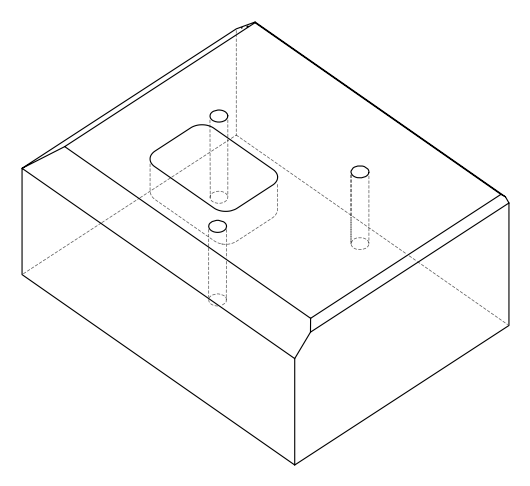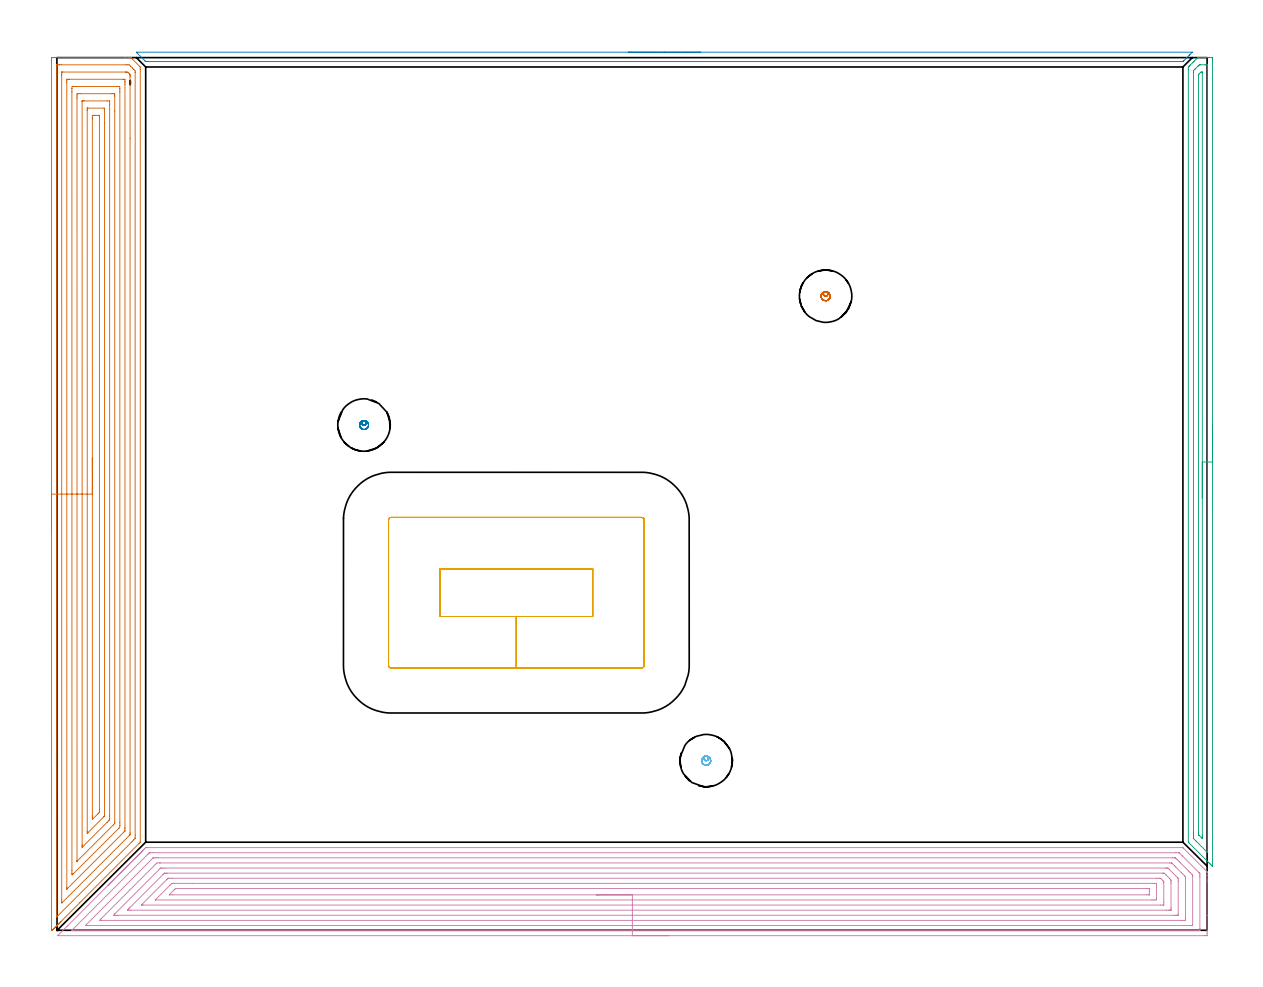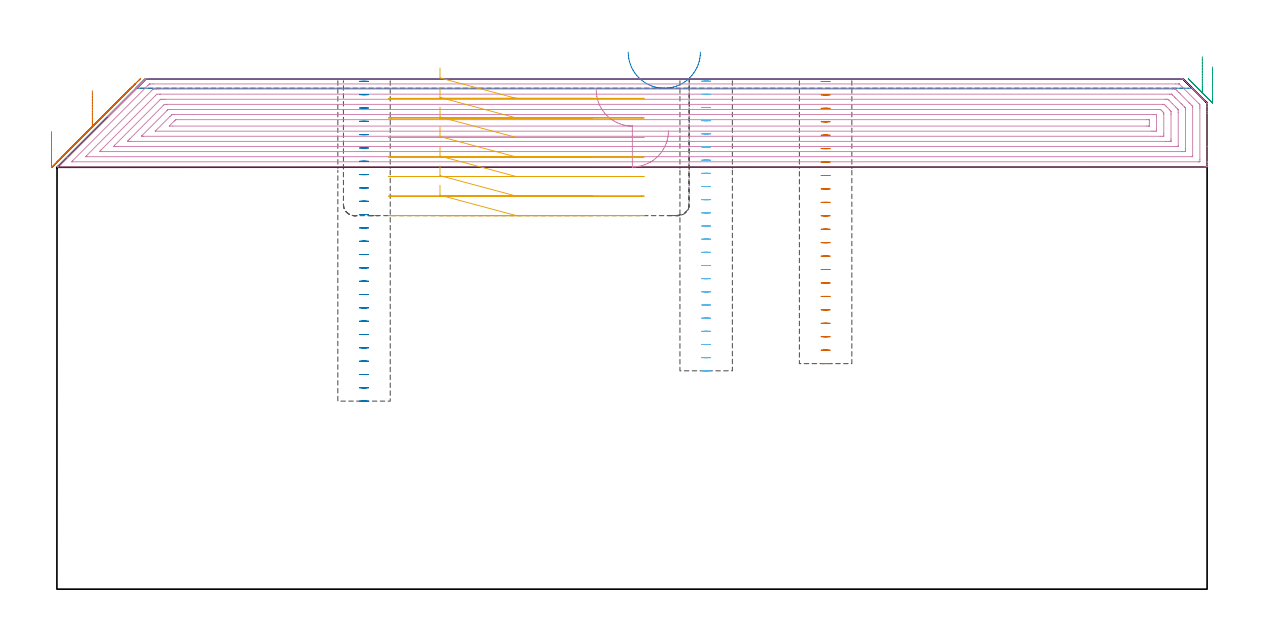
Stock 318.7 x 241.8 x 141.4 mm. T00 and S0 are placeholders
(PLAN: 8 operations, 2 tool changes, 56.4 min)
(1 AREA_MILL | FG_CHAMFER_SURFACE | UGT0205_001 | 16.94 min | 72862 mm3)
(2 AREA_MILL_1 | FG_CHAMFER_SURFACE_1 | UGT0205_001 | 2.48 min | 987 mm3)
(3 AREA_MILL_2 | FG_CHAMFER_SURFACE_2 | UGT0205_001 | 5.47 min | 5122 mm3)
(4 AREA_MILL_3 | FG_CHAMFER_SURFACE_3 | UGT0205_001 | 22.37 min | 90067 mm3)
(5 MILL_RECTANGULAR_POCKET | POCKET_RECTANGULAR_STRAIGHT | NXT0201_007 | Follow Part, ap 6.25, ae 75% | 5.84 min | 235837 mm3)
(6 MILL_BLIND_HOLE_FROM_SOLID_MATERIAL | STEP1POCKET | NXT0201_011 | Spiral | 1.1 min | 13364 mm3)
(7 MILL_BLIND_HOLE_FROM_SOLID_MATERIAL_1 | STEP1POCKET_1 | NXT0201_011 | Spiral | 1.05 min | 13026 mm3)
(8 MILL_BLIND_HOLE_FROM_SOLID_MATERIAL_2 | STEP1POCKET_2 | NXT0201_011 | Spiral | 1.2 min | 14743 mm3)
(TOOL UGT0205_001 | Chamfer Mill 20 x 3 x 45 deg. | D20 FL50 Z2)
(TOOL NXT0201_007 | ENDMILL 25mm [R216.25-25050GCK54P 1620] | D25 R3 FL54 Z5)
(TOOL NXT0201_011 | ENDMILL 12mm [2P460-1200-NA 1630] | D12 FL38 Z6)
(OP 1 AREA_MILL)
G17 G21 G94 G90
T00 M6
G54
G17 G0 G90 X-1.496 Y110.853 S1061 M3
G43 Z151.4 H0
Z126.804
G94 G1 Y110.891 Z125.933 F250.
Y111.005 Z125.068
Y111.194 Z124.216
Y111.456 Z123.384
Y111.79 Z122.578
Y112.193 Z121.804
Y112.662 Z121.068
Y113.193 Z120.376
Y113.782 Z119.733
Y114.425 Z119.144
Y115.117 Z118.613
Y115.853 Z118.144
Y116.627 Z117.741
Y117.433 Z117.407
Y118.265 Z117.145
Y119.117 Z116.956
Y119.981 Z116.842
Y120.853 Z116.804
X-1.5 Y240.748 Z116.8
X-1.499 Y241.208 Z116.801
X-1.495 Y241.634 Z116.803
X-1.491 Y241.79 Z116.806
X-1.074 Y241.795 Z117.223
X-0.49 Y241.8 Z117.807
X15.933 Z134.229
X18.868 Z137.164
X19.156 Z137.451
X20.022 Z138.322
X20.476 Z138.776
X20.479 Z138.779
X20.498 Y241.79 Z138.797
X20.544 Y241.756 Z138.844
X20.796 Y241.505 Z139.093
X20.915 Y241.386 Z139.213
X22.9 Y239.399 Z141.2
X23.098 Y239.195 Z141.388
X23.1 Y238.534 Z141.4
Y24.576
X23.096 Y24.405 Z141.39
X22.791 Y24.091 Z141.09
X6.338 Y7.638 Z124.637
X1.124 Y2.423 Z119.421
X0.99 Y2.289 Z119.288
X0.821 Y2.12 Z119.119
X0.685 Y1.983 Z118.98
X0.544 Y1.843 Z118.842
X0.387 Y1.686 Z118.685
X0.245 Y1.543 Z118.54
X0.098 Y1.397 Z118.396
X-0.047 Y1.252 Z118.251
X-0.195 Y1.103 Z118.1
X-0.347 Y0.952 Z117.951
X-0.481 Y0.818 Z117.817
X-0.635 Y0.663 Z117.66
X-0.793 Y0.506 Z117.505
X-0.915 Y0.384 Z117.383
X-1.074 Y0.223 Z117.22
X-1.156 Y0.142 Z117.14
X-1.328 Y0.001 Z116.97
X-1.438 Y-0.085 Z116.857
X-1.467 Y0.002 Z116.831
X-1.486 Y0.06 Z116.814
X-1.49 Y0.085 Z116.81
X-1.491 Y0.091 Z116.809
X-1.492 Y0.506 Z116.808
X-1.496 Y120.853 Z116.804
X-0.082 Z118.218
X-0.085 Y239.62 Z118.215
X-0.084 Y239.718 Z118.216
X-0.081 Y239.765 Z118.219
X-0.08 Y239.783 Z118.22
X-0.054 Y239.79 Z118.246
X0.317 Y239.798 Z118.617
X0.685 Y239.799 Z118.985
X1.194 Y239.8 Z119.494
X19.156 Y239.799 Z137.456
X19.669 Y239.797 Z137.969
X20.036 Y239.79 Z138.336
X20.417 Y239.425 Z138.717
X20.915 Y238.931 Z139.215
X21.307 Y238.534 Z139.607
X21.679 Y238.138 Z139.979
X21.684 Y237.754 Z139.984
X21.685 Y237.642 Z139.985
Y26.359
X21.681 Y25.583 Z139.981
X21.679 Y25.468 Z139.979
X21.308 Y25.07 Z139.608
X20.827 Y24.576 Z139.127
X0.186 Y3.936 Z118.486
X0.061 Y3.813 Z118.361
X-0.061 Y3.697 Z118.239
X-0.069 Y3.691 Z118.231
X-0.071 Y3.705 Z118.229
X-0.075 Y3.787 Z118.225
X-0.078 Y3.953 Z118.222
X-0.082 Y120.853 Z118.218
X1.332 Z119.632
X1.329 Y236.989 Z119.629
X1.332 Y237.642 Z119.632
X1.334 Y237.76 Z119.634
X1.335 Y237.783 Z119.635
X1.358 Y237.79 Z119.658
X1.411 Y237.797 Z119.711
X1.564 Y237.799 Z119.864
X19.001 Y237.8 Z137.301
X19.156 Y237.798 Z137.456
X19.312 Y237.794 Z137.612
X19.604 Y237.784 Z137.904
X19.755 Y237.642 Z138.055
X20.036 Y237.362 Z138.336
X20.185 Y237.208 Z138.485
X20.257 Y237.131 Z138.557
X20.264 Y236.989 Z138.564
X20.268 Y236.751 Z138.568
X20.271 Y236.513 Z138.571
X20.272 Y219.341 Z138.572
X20.271 Y27.012 Z138.571
X20.269 Y26.685 Z138.569
X20.266 Y26.523 Z138.566
X20.265 Y26.486 Z138.565
X20.24 Y26.451 Z138.54
X20.158 Y26.359 Z138.458
X20.097 Y26.297 Z138.397
X20.036 Y26.235 Z138.336
X1.502 Y7.701 Z119.802
X1.436 Y7.638 Z119.736
X1.393 Y7.604 Z119.693
X1.342 Y7.567 Z119.642
X1.339 Y7.638 Z119.639
X1.338 Y7.703 Z119.638
X1.336 Y7.869 Z119.636
Y8.529
X1.332 Y120.853 Z119.632
X2.747 Z121.047
X2.743 Y234.968 Z121.043
X2.745 Y235.554 Z121.045
X2.748 Y235.751 Z121.048
X2.75 Y235.78 Z121.05
X2.761 Y235.79 Z121.061
X2.81 Y235.794 Z121.11
X2.913 Y235.797 Z121.213
X3.323 Y235.8 Z121.623
X3.382 Z121.682
X18.336 Y235.799 Z136.636
X18.694 Y235.79 Z136.994
X18.85 Y235.775 Z137.15
X18.852 Y235.686 Z137.152
X18.856 Y235.272 Z137.156
X18.857 Y234.968 Z137.157
Y234.379
Y28.445
X18.856 Y28.142 Z137.156
X18.852 Y27.558 Z137.152
X18.85 Y27.52 Z137.15
X18.836 Y27.497 Z137.136
X18.786 Y27.442 Z137.086
X18.601 Y27.251 Z136.901
X2.86 Y11.509 Z121.16
X2.811 Y11.463 Z121.111
X2.775 Y11.431 Z121.075
X2.76 Y11.419 Z121.06
X2.757 Y11.435 Z121.057
X2.754 Y11.572 Z121.054
X2.751 Y11.784 Z121.051
X2.747 Y120.853 Z121.047
X4.161 Z122.461
X4.157 Y232.34 Z122.457
X4.159 Y233.185 Z122.459
X4.16 Y233.228 Z122.46
X4.203 Y233.79 Z122.503
X4.479 Y233.797 Z122.779
X5.083 Y233.799 Z123.383
X5.355 Y233.8 Z123.655
X16.517 Z134.817
X16.791 Y233.799 Z135.091
X17.397 Y233.79 Z135.697
X17.439 Y233.185 Z135.739
X17.441 Y233.14 Z135.741
X17.443 Y232.293 Z135.743
Y29.878
X17.441 Y29.034 Z135.741
X17.439 Y28.991 Z135.739
X17.397 Y28.507 Z135.697
X17.219 Y28.322 Z135.519
X17.043 Y28.142 Z135.343
X4.563 Y15.661 Z122.863
X4.379 Y15.483 Z122.679
X4.203 Y15.313 Z122.503
X4.168 Y15.661 Z122.468
X4.166 Y15.699 Z122.466
X4.164 Y16.553 Z122.464
X4.161 Y120.853 Z122.461
X5.575 Z123.875
X5.572 Y230.51 Z123.872
Y230.905
X5.575 Y231.402 Z123.875
X5.579 Y231.791 Z123.879
X5.962 Y231.795 Z124.262
X6.45 Y231.799 Z124.75
X15.246 Z133.546
X15.638 Y231.794 Z133.938
X16.022 Y231.788 Z134.322
X16.025 Y231.402 Z134.325
X16.028 Y231.006 Z134.328
X16.029 Y226.994 Z134.329
X16.028 Y29.925 Z134.328
X16.027 Y29.727 Z134.327
X16.024 Y29.628 Z134.324
X16.022 Y29.583 Z134.322
X15.999 Y29.559 Z134.299
X15.638 Y29.186 Z133.938
X5.643 Y19.191 Z123.943
X5.612 Y19.163 Z123.912
X5.591 Y19.148 Z123.891
X5.584 Y19.145 Z123.884
X5.583 Y19.151 Z123.883
X5.579 Y19.193 Z123.879
Y19.227
X5.578 Y19.31 Z123.878
X5.575 Y120.853 Z123.875
X6.989 Z125.289
X6.986 Y229.619 Z125.286
X6.988 Y229.712 Z125.288
X6.99 Y229.757 Z125.29
X6.992 Y229.776 Z125.292
X7.008 Y229.79 Z125.308
X7.364 Y229.797 Z125.664
X7.543 Y229.799 Z125.843
X13.879 Y229.8 Z132.179
X14.583 Y229.796 Z132.883
X14.597 Y229.791 Z132.897
X14.608 Y229.771 Z132.908
X14.61 Y229.619 Z132.91
X14.614 Y228.873 Z132.914
X14.615 Y228.727 Z132.915
Y31.708
X14.613 Y30.963 Z132.913
X14.611 Y30.817 Z132.911
X14.608 Y30.635 Z132.908
X14.499 Y30.508 Z132.799
X14.342 Y30.347 Z132.642
X13.928 Y29.925 Z132.228
X7.182 Y23.18 Z125.482
X7.092 Y23.094 Z125.392
X7.013 Y23.022 Z125.313
X6.999 Y23.011 Z125.299
X6.997 Y23.044 Z125.297
X6.995 Y23.111 Z125.295
X6.993 Y23.532 Z125.293
X6.992 Y23.685 Z125.292
X6.989 Y120.853 Z125.289
X8.403 Z126.703
X8.4 Y227.148 Z126.7
X8.402 Y227.352 Z126.702
X8.407 Y227.758 Z126.707
X8.41 Y227.792 Z126.71
X8.417 Y227.794 Z126.717
X8.443 Y227.797 Z126.743
X8.495 Y227.799 Z126.795
X8.601 Y227.8 Z126.901
X13.035 Y227.799 Z131.335
X13.184 Y227.79 Z131.484
X13.195 Y227.745 Z131.495
X13.197 Y227.728 Z131.497
X13.199 Y227.633 Z131.499
X13.2 Y223.72 Z131.5
Y32.396
X13.194 Y31.708 Z131.494
X13.193 Y31.661 Z131.493
X13.168 Y31.627 Z131.468
X13.126 Y31.579 Z131.426
X12.999 Y31.447 Z131.299
X8.702 Y27.148 Z127.002
X8.601 Y27.048 Z126.901
X8.5 Y26.95 Z126.8
X8.433 Y26.889 Z126.733
X8.414 Y26.873 Z126.714
X8.413 Y26.878 Z126.713
X8.41 Y26.922 Z126.71
X8.408 Y27.053 Z126.708
X8.407 Y27.251 Z126.707
X8.406 Y27.448 Z126.706
X8.403 Y120.853 Z126.703
X9.818 Z128.118
X9.815 Y224.823 Z128.115
X9.816 Y225.161 Z128.116
X9.819 Y225.71 Z128.119
X9.821 Y225.784 Z128.121
X9.888 Y225.79 Z128.188
X10.045 Y225.795 Z128.345
X10.36 Y225.799 Z128.66
X10.61 Y225.8 Z128.91
X11.24 Z129.54
X11.489 Z129.789
X11.653 Y225.797 Z129.953
X11.735 Y225.794 Z130.035
X11.772 Y225.79 Z130.072
X11.779 Y225.771 Z130.079
X11.783 Y225.502 Z130.083
X11.785 Y225.161 Z130.085
X11.786 Y224.607 Z130.086
Y33.491
X11.784 Y32.939 Z130.084
X11.782 Y32.769 Z130.082
X11.779 Y32.689 Z130.079
X11.698 Y32.6 Z129.998
X11.469 Y32.367 Z129.769
X11.24 Y32.136 Z129.54
X9.919 Y30.817 Z128.219
X9.887 Y30.789 Z128.187
X9.873 Y30.781 Z128.173
X9.827 Y30.764 Z128.127
X9.825 Y30.817 Z128.125
X9.823 Y30.931 Z128.123
X9.821 Y31.363 Z128.121
Y31.708
X9.818 Y120.853 Z128.118
Y121.725 Z128.156
Y122.59 Z128.27
Y123.442 Z128.458
Y124.274 Z128.721
Y125.08 Z129.054
X9.817 Y125.853 Z129.457
Y126.589 Z129.926
Y127.281 Z130.457
Y127.925 Z131.046
Y128.514 Z131.69
Y129.045 Z132.382
Y129.514 Z133.117
Y129.917 Z133.891
Y130.251 Z134.697
Y130.513 Z135.529
Y130.702 Z136.381
Y130.816 Z137.246
Y130.854 Z138.117
G0 Z151.4
M5
M2
(OP 2 AREA_MILL_1)
G17 G21 G94 G90
T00 M6
G54
G17 G0 G90 X158.3 Y243.3 S1061 M3
G43 Z151.4 H0
Z148.8
G94 G1 X158.338 Z147.928 F250.
X158.452 Z147.063
X158.641 Z146.212
X158.903 Z145.38
X159.237 Z144.574
X159.64 Z143.8
X160.109 Z143.064
X160.64 Z142.372
X161.229 Z141.729
X161.872 Z141.14
X162.564 Z140.608
X163.3 Z140.14
X164.074 Z139.737
X164.88 Z139.403
X165.712 Z139.141
X166.564 Z138.952
X167.428 Z138.838
X168.3 Z138.8
X314.573
X314.583 Y243.295 Z138.804
X314.573 Y243.276 Z138.823
X314.505 Y243.205 Z138.894
X314.474 Y243.174 Z138.925
X313.911 Y242.611 Z139.489
X313.741 Y242.44 Z139.657
X313.072 Y241.772 Z140.328
X312.862 Y241.56 Z140.536
X312.245 Y240.945 Z141.155
X312.189 Y240.889 Z141.21
X312.007 Y240.703 Z141.388
X311.296 Y240.7 Z141.4
X25.305
X24.593 Y240.703 Z141.388
X24.502 Y240.796 Z141.299
X24.411 Y240.889 Z141.21
X22.378 Y242.922 Z139.178
X22.176 Y243.127 Z138.973
X22.019 Y243.293 Z138.806
X22.176 Y243.3 Z138.8
X168.3
X169.172 Z138.838
X170.037 Z138.952
X170.888 Z139.141
X171.72 Z139.403
X172.526 Z139.737
X173.3 Z140.14
X174.036 Z140.608
X174.728 Z141.14
X175.371 Z141.729
X175.96 Z142.372
X176.492 Z143.064
X176.96 Z143.8
X177.363 Z144.574
X177.697 Z145.38
X177.959 Z146.212
X178.148 Z147.063
X178.262 Z147.928
X178.3 Z148.8
G0 Z151.4
M5
M2
(OP 3 AREA_MILL_2)
G17 G21 G94 G90
T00 M6
G54
G17 G0 G90 X320.2 Y139.75 S1061 M3
G43 Z151.4 H0
Z144.7
G94 G1 Y139.712 Z143.828 F250.
Y139.598 Z142.963
Y139.409 Z142.112
Y139.147 Z141.28
Y138.813 Z140.474
Y138.41 Z139.7
Y137.942 Z138.964
Y137.41 Z138.272
Y136.821 Z137.629
Y136.178 Z137.04
Y135.486 Z136.508
Y134.75 Z136.04
Y133.976 Z135.637
Y133.17 Z135.303
Y132.338 Z135.041
Y131.486 Z134.852
Y130.622 Z134.738
Y129.75 Z134.7
X320.199 Y17.82
X320.197 Y17.793
X320.188 Y17.713 Z134.702
X320.051 Y17.848 Z134.847
X319.898 Y18. Z134.997
X319.752 Y18.147 Z135.146
X319.605 Y18.294 Z135.293
X319.462 Y18.436 Z135.433
X319.327 Y18.572 Z135.571
X319.159 Y18.74 Z135.739
X313.786 Y24.114 Z141.114
X313.558 Y24.344 Z141.338
X313.504 Y24.405 Z141.389
X313.5 Y24.536 Z141.4
Y238.531
X313.502 Y239.195 Z141.387
X313.628 Y239.329 Z141.27
X313.722 Y239.423 Z141.177
X313.802 Y239.504 Z141.094
X314.02 Y239.72 Z140.88
X314.673 Y240.375 Z140.224
X314.73 Y240.43 Z140.169
X314.911 Y240.611 Z139.988
X314.963 Y240.665 Z139.934
X315.013 Y240.714 Z139.886
X315.208 Y240.909 Z139.691
X315.254 Y240.955 Z139.644
X315.803 Y241.503 Z139.096
X315.979 Y241.678 Z138.918
X316.094 Y241.79 Z138.803
X316.414 Y241.8 Z138.486
X317.285 Z137.614
X317.577 Z137.323
X318.156 Z136.74
X318.446 Z136.451
X319.027 Z135.87
X319.317 Z135.58
X319.898 Y241.794 Z134.997
X320.192 Y241.79 Z134.702
X320.197 Y241.512 Z134.701
X320.199 Y241.206
X320.2 Y129.75 Z134.7
X318.786 Z136.114
X318.785 Y21.861 Z136.115
X318.784 Y21.691 Z136.116
X318.781 Y21.607 Z136.119
X318.779 Y21.582 Z136.121
X318.756 Y21.604 Z136.144
X318.491 Y21.861 Z136.409
X315.814 Y24.536 Z139.086
X315.544 Y24.807 Z139.356
X314.929 Y25.427 Z139.971
X314.918 Y26.068 Z139.982
X314.916 Y26.319 Z139.984
X314.914 Y26.963 Z139.986
Y27.211
X314.915 Y237.639 Z139.985
X314.917 Y237.962 Z139.983
X314.92 Y238.122 Z139.98
X314.921 Y238.158 Z139.979
X314.938 Y238.18 Z139.962
X314.976 Y238.221 Z139.924
X315.281 Y238.531 Z139.619
X315.414 Y238.664 Z139.486
X316.172 Y239.423 Z138.728
X316.296 Y239.544 Z138.604
X316.415 Y239.66 Z138.485
X316.544 Y239.783 Z138.356
X316.666 Y239.79 Z138.234
X316.919 Y239.798 Z137.981
X318.156 Y239.8 Z136.744
X318.66 Y239.798 Z136.24
X318.756 Y239.793 Z136.144
X318.772 Y239.791 Z136.128
X318.779 Y239.761 Z136.121
X318.782 Y239.673 Z136.118
X318.784 Y239.423 Z136.116
X318.786 Y238.778 Z136.114
Y238.531
Y129.75
X317.372 Z137.528
X317.371 Y26.142 Z137.529
X317.37 Y25.966 Z137.53
X317.365 Y25.613 Z137.535
X317.36 Y25.449 Z137.54
X317.34 Y25.467 Z137.56
X317.285 Y25.517 Z137.615
X316.48 Y26.319 Z138.42
X316.415 Y26.386 Z138.485
X316.367 Y26.439 Z138.533
X316.345 Y26.466 Z138.555
X316.335 Y26.495 Z138.565
X316.333 Y26.593 Z138.567
X316.329 Y26.946 Z138.571
X316.328 Y27.299 Z138.572
X316.329 Y236.835 Z138.571
X316.331 Y236.924 Z138.569
X316.335 Y237.098 Z138.565
X316.348 Y237.137 Z138.552
X316.367 Y237.16 Z138.533
X316.415 Y237.213 Z138.485
X316.625 Y237.424 Z138.275
X316.842 Y237.639 Z138.058
X316.992 Y237.781 Z137.908
X317.135 Y237.793 Z137.765
X317.285 Z137.615
X317.336 Y237.79 Z137.564
X317.365 Y237.779 Z137.535
X317.367 Y237.727 Z137.533
X317.37 Y237.639 Z137.53
X317.371 Y237.551 Z137.529
X317.372 Y129.75 Z137.528
Y128.878 Z137.566
Y128.014 Z137.68
Y127.162 Z137.869
Y126.33 Z138.131
Y125.524 Z138.465
Y124.75 Z138.868
Y124.014 Z139.337
Y123.322 Z139.868
Y122.679 Z140.457
Y122.09 Z141.101
Y121.558 Z141.793
Y121.09 Z142.528
Y120.687 Z143.302
Y120.353 Z144.108
Y120.091 Z144.94
Y119.902 Z145.792
Y119.788 Z146.657
Y119.75 Z147.528
G0 Z151.4
M5
M2
(OP 4 AREA_MILL_3)
G17 G21 G94 G90
T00 M6
G54
G17 G0 G90 X169.45 Y-1.5 S1061 M3
G43 Z151.4 H0
Z127.
G94 G1 X169.412 Z126.128 F250.
X169.298 Z125.264
X169.109 Z124.412
X168.847 Z123.58
X168.513 Z122.774
X168.11 Z122.
X167.641 Z121.264
X167.11 Z120.572
X166.521 Z119.929
X165.878 Z119.34
X165.186 Z118.808
X164.45 Z118.34
X163.676 Z117.937
X162.87 Z117.603
X162.038 Z117.341
X161.186 Z117.152
X160.322 Z117.038
X159.45 Z117.
X0.317
X0.227 Y-1.494 Z117.004
X0.219 Y-1.493 Z117.005
X0.227 Y-1.472 Z117.026
X2.869 Y1.169 Z119.668
X14.183 Y12.484 Z130.982
X14.228 Y12.528 Z131.027
X14.437 Y12.738 Z131.236
X14.48 Y12.782 Z131.279
X14.526 Y12.826 Z131.325
X14.734 Y13.034 Z131.533
X14.778 Y13.079 Z131.576
X14.823 Y13.124 Z131.623
X15.031 Y13.331 Z131.83
X15.075 Y13.376 Z131.874
X15.121 Y13.422 Z131.921
X15.328 Y13.628 Z132.127
X15.373 Y13.674 Z132.171
X15.419 Y13.72 Z132.219
X15.625 Y13.925 Z132.424
X15.67 Y13.971 Z132.468
X15.717 Y14.018 Z132.517
X15.922 Y14.222 Z132.721
X15.967 Y14.269 Z132.766
X16.015 Y14.316 Z132.814
X16.218 Y14.519 Z133.018
X16.265 Y14.566 Z133.063
X16.313 Y14.613 Z133.112
X16.515 Y14.816 Z133.315
X16.562 Y14.863 Z133.36
X16.611 Y14.911 Z133.41
X16.812 Y15.113 Z133.612
X16.859 Y15.161 Z133.658
X16.909 Y15.209 Z133.708
X17.109 Y15.41 Z133.909
X17.157 Y15.458 Z133.955
X17.207 Y15.507 Z134.006
X17.406 Y15.706 Z134.205
X17.454 Y15.756 Z134.253
X17.504 Y15.805 Z134.304
X17.703 Y16.003 Z134.502
X17.752 Y16.053 Z134.55
X17.802 Y16.103 Z134.602
X18. Y16.3 Z134.799
X18.049 Y16.35 Z134.847
X18.1 Y16.401 Z134.9
X18.297 Y16.597 Z135.096
X18.346 Y16.648 Z135.145
X18.398 Y16.699 Z135.198
X18.594 Y16.894 Z135.393
X18.644 Y16.945 Z135.442
X18.696 Y16.997 Z135.496
X18.89 Y17.191 Z135.69
X18.941 Y17.243 Z135.739
X18.994 Y17.294 Z135.793
X19.187 Y17.488 Z135.987
X19.239 Y17.54 Z136.037
X19.292 Y17.592 Z136.091
X19.484 Y17.785 Z136.284
X19.536 Y17.837 Z136.334
X19.59 Y17.89 Z136.389
X19.781 Y18.082 Z136.581
X19.833 Y18.135 Z136.632
X19.888 Y18.188 Z136.687
X20.078 Y18.379 Z136.877
X20.131 Y18.432 Z136.929
X20.186 Y18.486 Z136.985
X20.375 Y18.675 Z137.174
X20.428 Y18.73 Z137.226
X20.483 Y18.784 Z137.283
X20.672 Y18.972 Z137.471
X20.725 Y19.027 Z137.524
X20.781 Y19.082 Z137.581
X20.969 Y19.269 Z137.768
X21.023 Y19.324 Z137.821
X21.079 Y19.38 Z137.879
X21.266 Y19.566 Z138.065
X21.32 Y19.622 Z138.118
X21.377 Y19.678 Z138.177
X21.563 Y19.863 Z138.362
X21.618 Y19.919 Z138.416
X21.675 Y19.975 Z138.474
X21.859 Y20.16 Z138.659
X21.915 Y20.217 Z138.713
X21.973 Y20.273 Z138.772
X22.156 Y20.457 Z138.956
X22.212 Y20.514 Z139.011
X22.271 Y20.571 Z139.07
X22.453 Y20.754 Z139.253
X22.51 Y20.811 Z139.308
X22.569 Y20.869 Z139.368
X22.75 Y21.051 Z139.55
X22.807 Y21.109 Z139.605
X22.867 Y21.167 Z139.666
X23.047 Y21.347 Z139.846
X23.105 Y21.406 Z139.903
X23.164 Y21.465 Z139.964
X23.344 Y21.644 Z140.143
X23.402 Y21.704 Z140.2
X23.462 Y21.763 Z140.262
X23.641 Y21.941 Z140.44
X23.699 Y22.001 Z140.498
X23.76 Y22.061 Z140.56
X23.938 Y22.238 Z140.737
X23.997 Y22.298 Z140.795
X24.296 Y22.596 Z141.096
X24.592 Y22.893 Z141.391
X24.595 Y22.894 Z141.392
X24.602 Y22.895 Z141.393
X24.952 Y22.9 Z141.4
X311.822
X311.995 Y22.897 Z141.389
X312.097 Y22.804 Z141.302
X318.551 Y16.35 Z134.848
X318.673 Y16.225 Z134.722
X318.698 Y16.192 Z134.688
X318.7 Y15.973 Z134.471
Y15.161 Z133.655
Y13.918 Z132.414
Y13.376 Z131.871
Y4.144 Z122.641
Y-0.006 Z118.491
Y-0.277 Z118.22
X318.696 Y-0.898 Z117.599
X318.693 Y-1.492 Z117.006
X318.673 Y-1.493 Z117.004
X318.077 Y-1.5 Z117.
X159.45
Y-0.086 Z118.414
X4.397 Y-0.085 Z118.415
X4.318 Y-0.084 Z118.416
X4.159 Y-0.079 Z118.421
X4.084 Y-0.076 Z118.424
X4.106 Y-0.05 Z118.45
X4.146 Y-0.006 Z118.494
X4.27 Y0.12 Z118.62
X4.397 Y0.248 Z118.748
X25.254 Y21.104 Z139.604
X25.559 Y21.406 Z139.906
X25.619 Y21.461 Z139.961
X25.64 Y21.478 Z139.978
X25.687 Y21.481 Z139.981
X25.767 Y21.484 Z139.984
X25.845 Y21.485 Z139.985
X26.659 Y21.486 Z139.986
X310.034
X310.85 Y21.484 Z139.984
X310.928 Y21.481 Z139.981
X310.95 Y21.479 Z139.979
X310.979 Y21.459 Z139.959
X311.037 Y21.406 Z139.906
X311.822 Y20.629 Z139.129
X311.936 Y20.514 Z139.014
X316.396 Y16.053 Z134.553
X316.5 Y15.944 Z134.444
X316.69 Y15.744 Z134.244
X316.696 Y15.648 Z134.148
X316.699 Y15.161 Z133.661
X316.7 Y14.752 Z133.252
Y0.477 Z118.977
X316.696 Y-0.006 Z118.494
X316.693 Y-0.057 Z118.443
X316.691 Y-0.076 Z118.424
X316.608 Y-0.08 Z118.42
X316.449 Y-0.084 Z118.416
X316.369 Y-0.086 Z118.414
X316.29
X159.45
Y1.328 Z119.828
X8.422 Y1.329 Z119.829
X8.015 Y1.33 Z119.83
X7.972 Y1.332 Z119.832
X7.956 Y1.335 Z119.835
X7.948 Y1.339 Z119.839
X7.953 Y1.349 Z119.849
X7.958 Y1.357 Z119.857
X7.972 Y1.373 Z119.873
X8.175 Y1.576 Z120.076
X26.221 Y19.622 Z138.122
X26.481 Y19.88 Z138.38
X26.57 Y19.965 Z138.465
X26.643 Y20.032 Z138.532
X26.687 Y20.065 Z138.565
X26.739 Y20.066 Z138.566
X27.184 Y20.07 Z138.57
X27.633 Y20.071 Z138.571
X28.076
X309.141
X309.585 Y20.07 Z138.57
X309.809 Y20.067 Z138.567
X309.917 Y20.064 Z138.564
X310.034 Y19.958 Z138.458
X310.377 Y19.622 Z138.122
X310.928 Y19.073 Z137.573
X311.271 Y18.73 Z137.23
X313.609 Y16.392 Z134.892
X313.947 Y16.053 Z134.553
X314.503 Y15.494 Z133.994
X314.663 Y15.326 Z133.826
X314.69 Y15.277 Z133.777
X314.695 Y15.226 Z133.726
X314.697 Y15.161 Z133.661
X314.7 Y14.964 Z133.464
X314.699 Y1.582 Z120.082
X314.692 Y1.384 Z119.884
X314.69 Y1.335 Z119.835
X314.671 Y1.333 Z119.833
X314.615 Y1.331 Z119.831
X314.503 Y1.329 Z119.829
X159.45 Y1.328 Z119.828
Y2.743 Z121.243
X12.44
X12.366 Y2.744 Z121.244
X11.819 Y2.758 Z121.258
X12.081 Y3.029 Z121.529
X12.233 Y3.182 Z121.682
X20.152 Y11.104 Z129.604
X27.26 Y18.21 Z136.71
X27.633 Y18.579 Z137.079
X27.712 Y18.651 Z137.151
X28.526 Y18.657 Z137.157
X28.599
X308.319
X308.73 Y18.655 Z137.155
X308.832 Y18.653 Z137.153
X308.879 Y18.65 Z137.15
X308.941 Y18.598 Z137.098
X309.141 Y18.407 Z136.907
X309.714 Y17.837 Z136.337
X310.034 Y17.517 Z136.017
X311.498 Y16.053 Z134.553
X311.822 Y15.729 Z134.229
X312.384 Y15.161 Z133.661
X312.571 Y14.968 Z133.468
X312.69 Y14.83 Z133.33
X312.693 Y14.722 Z133.222
X312.7 Y14.284 Z132.784
Y3.578 Z122.078
X312.699 Y3.124 Z121.624
X312.696 Y2.905 Z121.405
X312.692 Y2.796 Z121.296
X312.688 Y2.749 Z121.249
X312.638 Y2.748 Z121.248
X311.822 Y2.743 Z121.243
X311.749
X159.45
Y4.157 Z122.657
X16.909
X16.312 Y4.158 Z122.658
X16.015 Y4.16 Z122.66
X15.734 Y4.164 Z122.664
X15.959 Y4.455 Z122.955
X15.985 Y4.485 Z122.985
X16.015 Y4.517 Z123.017
X28.526 Y17.028 Z135.528
X28.696 Y17.186 Z135.686
X28.755 Y17.236 Z135.736
X28.825 Y17.238 Z135.738
X29.123 Y17.242 Z135.742
X29.42 Y17.243 Z135.743
X30.015
X307.055
X307.353 Y17.242 Z135.742
X307.652 Y17.239 Z135.739
X307.846 Y17.236 Z135.736
X307.948 Y17.142 Z135.642
X308.155 Y16.945 Z135.445
X308.247 Y16.855 Z135.355
X309.049 Y16.053 Z134.553
X310.034 Y15.068 Z133.568
X310.432 Y14.667 Z133.167
X310.628 Y14.466 Z132.966
X310.674 Y14.416 Z132.916
X310.69 Y14.363 Z132.863
X310.693 Y14.269 Z132.769
X310.7 Y13.604 Z132.104
Y4.455 Z122.955
X310.698 Y4.289 Z122.789
X310.694 Y4.206 Z122.706
X310.691 Y4.17 Z122.67
X310.63 Y4.164 Z122.664
X310.33 Y4.159 Z122.659
X310.034 Y4.157 Z122.657
X309.439
X159.45
Y5.571 Z124.071
X20.483
X20.258 Y5.572 Z124.072
X19.712 Y5.576 Z124.076
X19.59 Y5.578 Z124.078
X19.58 Y5.621 Z124.121
X19.59 Y5.637 Z124.137
X19.889 Y5.94 Z124.44
X20.187 Y6.239 Z124.739
X29.42 Y15.472 Z133.972
X29.713 Y15.761 Z134.261
X29.756 Y15.8 Z134.3
X29.778 Y15.819 Z134.319
X29.813 Y15.822 Z134.322
X29.979 Y15.825 Z134.325
X30.314 Y15.828 Z134.328
X30.538 Y15.829 Z134.329
X306.46 Y15.828 Z134.328
X306.686 Y15.827 Z134.327
X306.767 Y15.824 Z134.324
X306.804 Y15.822 Z134.322
X306.928 Y15.713 Z134.213
X307.212 Y15.437 Z133.937
X307.353 Y15.299 Z133.799
X307.492 Y15.161 Z133.661
X308.247 Y14.405 Z132.905
X308.38 Y14.269 Z132.769
X308.512 Y14.128 Z132.628
X308.69 Y13.927 Z132.427
X308.696 Y13.82 Z132.32
X308.699 Y13.376 Z131.876
X308.7 Y12.924 Z131.424
Y6.239 Z124.739
X308.698 Y5.788 Z124.288
X308.693 Y5.636 Z124.136
X308.69 Y5.586 Z124.086
X308.663 Y5.578 Z124.078
X308.581 Y5.576 Z124.076
X308.247 Y5.572 Z124.072
X308.022 Y5.571 Z124.071
X307.353
X159.45
Y6.985 Z125.485
X23.912 Y6.986 Z125.486
X23.62 Y6.989 Z125.489
X23.427 Y6.992 Z125.492
X23.404 Y6.997 Z125.497
X23.413 Y7.009 Z125.509
X23.443 Y7.042 Z125.542
X23.529 Y7.131 Z125.631
X30.49 Y14.092 Z132.592
X30.67 Y14.269 Z132.769
X30.782 Y14.372 Z132.872
X30.822 Y14.408 Z132.908
X30.915 Y14.41 Z132.91
X31.062 Y14.413 Z132.913
X31.208 Y14.414 Z132.914
X31.955 Y14.415 Z132.915
X304.672
X305.421 Y14.414 Z132.914
X305.566 Y14.411 Z132.911
X305.711 Y14.408 Z132.908
X305.791 Y14.4 Z132.9
X305.837 Y14.358 Z132.858
X305.931 Y14.269 Z132.769
X306.46 Y13.741 Z132.241
X306.637 Y13.557 Z132.057
X306.679 Y13.511 Z132.011
X306.69 Y13.456 Z131.956
X306.694 Y13.376 Z131.876
X306.699 Y13.138 Z131.638
X306.7 Y7.784 Z126.284
X306.693 Y7.131 Z125.631
X306.69 Y7.012 Z125.512
X306.685 Y6.992 Z125.492
X306.654 Y6.989 Z125.489
X306.604 Y6.987 Z125.487
X306.46 Y6.986 Z125.486
X305.712 Y6.985 Z125.485
X159.45
Y8.4 Z126.9
X27.255
X27.253 Y8.401 Z126.901
Y8.403 Z126.903
X27.269 Y8.421 Z126.921
X31.331 Y12.484 Z130.984
X31.719 Y12.866 Z131.366
X31.849 Y12.991 Z131.491
X32.101 Y12.996 Z131.496
X32.479 Y12.999 Z131.499
X37.589 Y13. Z131.5
X303.779
X304.157 Y12.999 Z131.499
X304.672 Y12.993 Z131.493
X304.699 Y12.484 Z130.984
X304.7 Y12.457 Z130.957
X304.699 Y8.889 Z127.389
X304.672 Y8.407 Z126.907
X304.293 Y8.402 Z126.902
X303.779 Y8.4 Z126.9
X303.402
X159.45
Y9.814 Z128.314
X32.095
X31.208 Y9.815 Z128.315
X31.199 Y9.816 Z128.316
X31.146 Y9.838 Z128.338
X31.159 Y9.856 Z128.356
X31.182 Y9.883 Z128.383
X31.208 Y9.911 Z128.411
X32.496 Y11.198 Z129.698
X32.664 Y11.364 Z129.864
X32.8 Y11.496 Z129.996
X32.889 Y11.579 Z130.079
X32.995 Y11.586 Z130.086
X33.001
X301.991
X302.436 Y11.582 Z130.082
X302.654 Y11.579 Z130.079
X302.691 Y11.57 Z130.07
X302.694 Y11.53 Z130.03
X302.696 Y11.469 Z129.969
X302.7 Y10.885 Z129.385
Y10.7 Z129.2
Y9.993 Z128.493
X302.697 Y9.891 Z128.391
X302.693 Y9.83 Z128.33
X302.689 Y9.82 Z128.32
X302.683 Y9.818 Z128.318
X302.657 Y9.816 Z128.316
X302.435 Y9.814 Z128.314
X301.991
X159.45
X158.578 Z128.352
X157.713 Z128.466
X156.862 Z128.654
X156.03 Z128.917
X155.224 Z129.251
X154.45 Z129.653
X153.714 Z130.122
X153.022 Z130.653
X152.379 Z131.243
X151.79 Z131.886
X151.258 Z132.578
X150.79 Z133.314
X150.387 Z134.088
X150.053 Z134.894
X149.791 Z135.726
X149.602 Z136.577
X149.488 Z137.442
X149.45 Z138.314
G0 Z151.4
M5
M2
(OP 5 MILL_RECTANGULAR_POCKET)
G17 G21 G94 G90
T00 M6
G54
G17 G0 G90 X106.15 Y97.202 S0 M3
G43 Z151.4 H1
Z144.4
G94 G1 Y86.95 Z141.653 F250.
X127.3 Z135.986
X148.45 F500.
Y100.15
X106.15
Y86.95
X127.3
Y72.7
X162.
G3 X162.7 Y73.4 R0.7
G1 Y113.7
G3 X162. Y114.4 R0.7
G1 X92.6
G3 X91.9 Y113.7 R0.7
G1 Y73.4
G3 X92.6 Y72.7 R0.7
G1 X127.3
X128.3
G0 X106.15 Y97.202 Z138.986
G1 Y86.95 Z136.238 F250.
X127.3 Z130.571
X148.45 F500.
Y100.15
X106.15
Y86.95
X127.3
Y72.7
X162.
G3 X162.7 Y73.4 R0.7
G1 Y113.7
G3 X162. Y114.4 R0.7
G1 X92.6
G3 X91.9 Y113.7 R0.7
G1 Y73.4
G3 X92.6 Y72.7 R0.7
G1 X127.3
X128.3
G0 X106.15 Y97.202 Z133.571
G1 Y86.95 Z130.824 F250.
X127.3 Z125.157
X148.45 F500.
Y100.15
X106.15
Y86.95
X127.3
Y72.7
X162.
G3 X162.7 Y73.4 R0.7
G1 Y113.7
G3 X162. Y114.4 R0.7
G1 X92.6
G3 X91.9 Y113.7 R0.7
G1 Y73.4
G3 X92.6 Y72.7 R0.7
G1 X127.3
X128.3
G0 X106.15 Y97.202 Z128.157
G1 Y86.95 Z125.41 F250.
X127.3 Z119.743
X148.45 F500.
Y100.15
X106.15
Y86.95
X127.3
Y72.7
X162.
G3 X162.7 Y73.4 R0.7
G1 Y113.7
G3 X162. Y114.4 R0.7
G1 X92.6
G3 X91.9 Y113.7 R0.7
G1 Y73.4
G3 X92.6 Y72.7 R0.7
G1 X127.3
X128.3
G0 X106.15 Y97.202 Z122.743
G1 Y86.95 Z119.996 F250.
X127.3 Z114.329
X148.45 F500.
Y100.15
X106.15
Y86.95
X127.3
Y72.7
X162.
G3 X162.7 Y73.4 R0.7
G1 Y113.7
G3 X162. Y114.4 R0.7
G1 X92.6
G3 X91.9 Y113.7 R0.7
G1 Y73.4
G3 X92.6 Y72.7 R0.7
G1 X127.3
X128.3
G0 X106.15 Y97.202 Z117.329
G1 Y86.95 Z114.581 F250.
X127.3 Z108.914
X148.45 F500.
Y100.15
X106.15
Y86.95
X127.3
Y72.7
X162.
G3 X162.7 Y73.4 R0.7
G1 Y113.7
G3 X162. Y114.4 R0.7
G1 X92.6
G3 X91.9 Y113.7 R0.7
G1 Y73.4
G3 X92.6 Y72.7 R0.7
G1 X127.3
X128.3
G0 X106.15 Y97.202 Z111.914
G1 Y86.95 Z109.167 F250.
X127.3 Z103.5
X148.45 F500.
Y100.15
X106.15
Y86.95
X127.3
Y72.7
X162.
G3 X162.7 Y73.4 R0.7
G1 Y113.7
G3 X162. Y114.4 R0.7
G1 X92.6
G3 X91.9 Y113.7 R0.7
G1 Y73.4
G3 X92.6 Y72.7 R0.7
G1 X127.3
X128.3
G0 Z151.4
M5
M2
(OP 6 MILL_BLIND_HOLE_FROM_SOLID_MATERIAL)
G17 G21 G94 G90
T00 M6
G54
G17 G0 G90 X179.9 Y47. S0 M3
G43 Z151.4 H1
Z140.752
G94 G3 X180.525 Y47.625 R0.625 F250.
X179.9 Y48.25 R0.625
X178.65 Y47. R1.25
X179.9 Y48.25 R-1.25
X179.275 Y47.625 R0.625
X179.9 Y47. R0.625
G0 Z137.104
G3 X180.525 Y47.625 R0.625
X179.9 Y48.25 R0.625
X178.65 Y47. R1.25
X179.9 Y48.25 R-1.25
X179.275 Y47.625 R0.625
X179.9 Y47. R0.625
G0 Z133.457
G3 X180.525 Y47.625 R0.625
X179.9 Y48.25 R0.625
X178.65 Y47. R1.25
X179.9 Y48.25 R-1.25
X179.275 Y47.625 R0.625
X179.9 Y47. R0.625
G0 Z129.809
G3 X180.525 Y47.625 R0.625
X179.9 Y48.25 R0.625
X178.65 Y47. R1.25
X179.9 Y48.25 R-1.25
X179.275 Y47.625 R0.625
X179.9 Y47. R0.625
G0 Z126.161
G3 X180.525 Y47.625 R0.625
X179.9 Y48.25 R0.625
X178.65 Y47. R1.25
X179.9 Y48.25 R-1.25
X179.275 Y47.625 R0.625
X179.9 Y47. R0.625
G0 Z122.513
G3 X180.525 Y47.625 R0.625
X179.9 Y48.25 R0.625
X178.65 Y47. R1.25
X179.9 Y48.25 R-1.25
X179.275 Y47.625 R0.625
X179.9 Y47. R0.625
G0 Z118.865
G3 X180.525 Y47.625 R0.625
X179.9 Y48.25 R0.625
X178.65 Y47. R1.25
X179.9 Y48.25 R-1.25
X179.275 Y47.625 R0.625
X179.9 Y47. R0.625
G0 Z115.217
G3 X180.525 Y47.625 R0.625
X179.9 Y48.25 R0.625
X178.65 Y47. R1.25
X179.9 Y48.25 R-1.25
X179.275 Y47.625 R0.625
X179.9 Y47. R0.625
G0 Z111.57
G3 X180.525 Y47.625 R0.625
X179.9 Y48.25 R0.625
X178.65 Y47. R1.25
X179.9 Y48.25 R-1.25
X179.275 Y47.625 R0.625
X179.9 Y47. R0.625
G0 Z107.922
G3 X180.525 Y47.625 R0.625
X179.9 Y48.25 R0.625
X178.65 Y47. R1.25
X179.9 Y48.25 R-1.25
X179.275 Y47.625 R0.625
X179.9 Y47. R0.625
G0 Z104.274
G3 X180.525 Y47.625 R0.625
X179.9 Y48.25 R0.625
X178.65 Y47. R1.25
X179.9 Y48.25 R-1.25
X179.275 Y47.625 R0.625
X179.9 Y47. R0.625
G0 Z100.626
G3 X180.525 Y47.625 R0.625
X179.9 Y48.25 R0.625
X178.65 Y47. R1.25
X179.9 Y48.25 R-1.25
X179.275 Y47.625 R0.625
X179.9 Y47. R0.625
G0 Z96.978
G3 X180.525 Y47.625 R0.625
X179.9 Y48.25 R0.625
X178.65 Y47. R1.25
X179.9 Y48.25 R-1.25
X179.275 Y47.625 R0.625
X179.9 Y47. R0.625
G0 Z93.33
G3 X180.525 Y47.625 R0.625
X179.9 Y48.25 R0.625
X178.65 Y47. R1.25
X179.9 Y48.25 R-1.25
X179.275 Y47.625 R0.625
X179.9 Y47. R0.625
G0 Z89.683
G3 X180.525 Y47.625 R0.625
X179.9 Y48.25 R0.625
X178.65 Y47. R1.25
X179.9 Y48.25 R-1.25
X179.275 Y47.625 R0.625
X179.9 Y47. R0.625
G0 Z86.035
G3 X180.525 Y47.625 R0.625
X179.9 Y48.25 R0.625
X178.65 Y47. R1.25
X179.9 Y48.25 R-1.25
X179.275 Y47.625 R0.625
X179.9 Y47. R0.625
G0 Z82.387
G3 X180.525 Y47.625 R0.625
X179.9 Y48.25 R0.625
X178.65 Y47. R1.25
X179.9 Y48.25 R-1.25
X179.275 Y47.625 R0.625
X179.9 Y47. R0.625
G0 Z78.739
G3 X180.525 Y47.625 R0.625
X179.9 Y48.25 R0.625
X178.65 Y47. R1.25
X179.9 Y48.25 R-1.25
X179.275 Y47.625 R0.625
X179.9 Y47. R0.625
G0 Z75.091
G3 X180.525 Y47.625 R0.625
X179.9 Y48.25 R0.625
X178.65 Y47. R1.25
X179.9 Y48.25 R-1.25
X179.275 Y47.625 R0.625
X179.9 Y47. R0.625
G0 Z71.443
G3 X180.525 Y47.625 R0.625
X179.9 Y48.25 R0.625
X178.65 Y47. R1.25
X179.9 Y48.25 R-1.25
X179.275 Y47.625 R0.625
X179.9 Y47. R0.625
G0 Z67.796
G3 X180.525 Y47.625 R0.625
X179.9 Y48.25 R0.625
X178.65 Y47. R1.25
X179.9 Y48.25 R-1.25
X179.275 Y47.625 R0.625
X179.9 Y47. R0.625
G0 Z64.148
G3 X180.525 Y47.625 R0.625
X179.9 Y48.25 R0.625
X178.65 Y47. R1.25
X179.9 Y48.25 R-1.25
X179.275 Y47.625 R0.625
X179.9 Y47. R0.625
G0 Z60.5
G3 X180.525 Y47.625 R0.625
X179.9 Y48.25 R0.625
X178.65 Y47. R1.25
X179.9 Y48.25 R-1.25
X179.275 Y47.625 R0.625
X179.9 Y47. R0.625
G0 Z151.4
M5
M2
(OP 7 MILL_BLIND_HOLE_FROM_SOLID_MATERIAL_1)
G17 G21 G94 G90
T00 M6
G54
G17 G0 G90 X213. Y175.7 S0 M3
G43 Z151.4 H1
Z140.677
G94 G3 X213.625 Y176.325 R0.625 F250.
X213. Y176.95 R0.625
X211.75 Y175.7 R1.25
X213. Y176.95 R-1.25
X212.375 Y176.325 R0.625
X213. Y175.7 R0.625
G0 Z136.955
G3 X213.625 Y176.325 R0.625
X213. Y176.95 R0.625
X211.75 Y175.7 R1.25
X213. Y176.95 R-1.25
X212.375 Y176.325 R0.625
X213. Y175.7 R0.625
G0 Z133.232
G3 X213.625 Y176.325 R0.625
X213. Y176.95 R0.625
X211.75 Y175.7 R1.25
X213. Y176.95 R-1.25
X212.375 Y176.325 R0.625
X213. Y175.7 R0.625
G0 Z129.509
G3 X213.625 Y176.325 R0.625
X213. Y176.95 R0.625
X211.75 Y175.7 R1.25
X213. Y176.95 R-1.25
X212.375 Y176.325 R0.625
X213. Y175.7 R0.625
G0 Z125.786
G3 X213.625 Y176.325 R0.625
X213. Y176.95 R0.625
X211.75 Y175.7 R1.25
X213. Y176.95 R-1.25
X212.375 Y176.325 R0.625
X213. Y175.7 R0.625
G0 Z122.064
G3 X213.625 Y176.325 R0.625
X213. Y176.95 R0.625
X211.75 Y175.7 R1.25
X213. Y176.95 R-1.25
X212.375 Y176.325 R0.625
X213. Y175.7 R0.625
G0 Z118.341
G3 X213.625 Y176.325 R0.625
X213. Y176.95 R0.625
X211.75 Y175.7 R1.25
X213. Y176.95 R-1.25
X212.375 Y176.325 R0.625
X213. Y175.7 R0.625
G0 Z114.618
G3 X213.625 Y176.325 R0.625
X213. Y176.95 R0.625
X211.75 Y175.7 R1.25
X213. Y176.95 R-1.25
X212.375 Y176.325 R0.625
X213. Y175.7 R0.625
G0 Z110.895
G3 X213.625 Y176.325 R0.625
X213. Y176.95 R0.625
X211.75 Y175.7 R1.25
X213. Y176.95 R-1.25
X212.375 Y176.325 R0.625
X213. Y175.7 R0.625
G0 Z107.173
G3 X213.625 Y176.325 R0.625
X213. Y176.95 R0.625
X211.75 Y175.7 R1.25
X213. Y176.95 R-1.25
X212.375 Y176.325 R0.625
X213. Y175.7 R0.625
G0 Z103.45
G3 X213.625 Y176.325 R0.625
X213. Y176.95 R0.625
X211.75 Y175.7 R1.25
X213. Y176.95 R-1.25
X212.375 Y176.325 R0.625
X213. Y175.7 R0.625
G0 Z99.727
G3 X213.625 Y176.325 R0.625
X213. Y176.95 R0.625
X211.75 Y175.7 R1.25
X213. Y176.95 R-1.25
X212.375 Y176.325 R0.625
X213. Y175.7 R0.625
G0 Z96.005
G3 X213.625 Y176.325 R0.625
X213. Y176.95 R0.625
X211.75 Y175.7 R1.25
X213. Y176.95 R-1.25
X212.375 Y176.325 R0.625
X213. Y175.7 R0.625
G0 Z92.282
G3 X213.625 Y176.325 R0.625
X213. Y176.95 R0.625
X211.75 Y175.7 R1.25
X213. Y176.95 R-1.25
X212.375 Y176.325 R0.625
X213. Y175.7 R0.625
G0 Z88.559
G3 X213.625 Y176.325 R0.625
X213. Y176.95 R0.625
X211.75 Y175.7 R1.25
X213. Y176.95 R-1.25
X212.375 Y176.325 R0.625
X213. Y175.7 R0.625
G0 Z84.836
G3 X213.625 Y176.325 R0.625
X213. Y176.95 R0.625
X211.75 Y175.7 R1.25
X213. Y176.95 R-1.25
X212.375 Y176.325 R0.625
X213. Y175.7 R0.625
G0 Z81.114
G3 X213.625 Y176.325 R0.625
X213. Y176.95 R0.625
X211.75 Y175.7 R1.25
X213. Y176.95 R-1.25
X212.375 Y176.325 R0.625
X213. Y175.7 R0.625
G0 Z77.391
G3 X213.625 Y176.325 R0.625
X213. Y176.95 R0.625
X211.75 Y175.7 R1.25
X213. Y176.95 R-1.25
X212.375 Y176.325 R0.625
X213. Y175.7 R0.625
G0 Z73.668
G3 X213.625 Y176.325 R0.625
X213. Y176.95 R0.625
X211.75 Y175.7 R1.25
X213. Y176.95 R-1.25
X212.375 Y176.325 R0.625
X213. Y175.7 R0.625
G0 Z69.945
G3 X213.625 Y176.325 R0.625
X213. Y176.95 R0.625
X211.75 Y175.7 R1.25
X213. Y176.95 R-1.25
X212.375 Y176.325 R0.625
X213. Y175.7 R0.625
G0 Z66.223
G3 X213.625 Y176.325 R0.625
X213. Y176.95 R0.625
X211.75 Y175.7 R1.25
X213. Y176.95 R-1.25
X212.375 Y176.325 R0.625
X213. Y175.7 R0.625
G0 Z62.5
G3 X213.625 Y176.325 R0.625
X213. Y176.95 R0.625
X211.75 Y175.7 R1.25
X213. Y176.95 R-1.25
X212.375 Y176.325 R0.625
X213. Y175.7 R0.625
G0 Z151.4
M5
M2
(OP 8 MILL_BLIND_HOLE_FROM_SOLID_MATERIAL_2)
G17 G21 G94 G90
T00 M6
G54
G17 G0 G90 X85.1 Y140. S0 M3
G43 Z151.4 H1
Z140.708
G94 G3 X85.725 Y140.625 R0.625 F250.
X85.1 Y141.25 R0.625
X83.85 Y140. R1.25
X85.1 Y141.25 R-1.25
X84.475 Y140.625 R0.625
X85.1 Y140. R0.625
G0 Z137.016
G3 X85.725 Y140.625 R0.625
X85.1 Y141.25 R0.625
X83.85 Y140. R1.25
X85.1 Y141.25 R-1.25
X84.475 Y140.625 R0.625
X85.1 Y140. R0.625
G0 Z133.324
G3 X85.725 Y140.625 R0.625
X85.1 Y141.25 R0.625
X83.85 Y140. R1.25
X85.1 Y141.25 R-1.25
X84.475 Y140.625 R0.625
X85.1 Y140. R0.625
G0 Z129.632
G3 X85.725 Y140.625 R0.625
X85.1 Y141.25 R0.625
X83.85 Y140. R1.25
X85.1 Y141.25 R-1.25
X84.475 Y140.625 R0.625
X85.1 Y140. R0.625
G0 Z125.94
G3 X85.725 Y140.625 R0.625
X85.1 Y141.25 R0.625
X83.85 Y140. R1.25
X85.1 Y141.25 R-1.25
X84.475 Y140.625 R0.625
X85.1 Y140. R0.625
G0 Z122.248
G3 X85.725 Y140.625 R0.625
X85.1 Y141.25 R0.625
X83.85 Y140. R1.25
X85.1 Y141.25 R-1.25
X84.475 Y140.625 R0.625
X85.1 Y140. R0.625
G0 Z118.556
G3 X85.725 Y140.625 R0.625
X85.1 Y141.25 R0.625
X83.85 Y140. R1.25
X85.1 Y141.25 R-1.25
X84.475 Y140.625 R0.625
X85.1 Y140. R0.625
G0 Z114.864
G3 X85.725 Y140.625 R0.625
X85.1 Y141.25 R0.625
X83.85 Y140. R1.25
X85.1 Y141.25 R-1.25
X84.475 Y140.625 R0.625
X85.1 Y140. R0.625
G0 Z111.172
G3 X85.725 Y140.625 R0.625
X85.1 Y141.25 R0.625
X83.85 Y140. R1.25
X85.1 Y141.25 R-1.25
X84.475 Y140.625 R0.625
X85.1 Y140. R0.625
G0 Z107.48
G3 X85.725 Y140.625 R0.625
X85.1 Y141.25 R0.625
X83.85 Y140. R1.25
X85.1 Y141.25 R-1.25
X84.475 Y140.625 R0.625
X85.1 Y140. R0.625
G0 Z103.788
G3 X85.725 Y140.625 R0.625
X85.1 Y141.25 R0.625
X83.85 Y140. R1.25
X85.1 Y141.25 R-1.25
X84.475 Y140.625 R0.625
X85.1 Y140. R0.625
G0 Z100.096
G3 X85.725 Y140.625 R0.625
X85.1 Y141.25 R0.625
X83.85 Y140. R1.25
X85.1 Y141.25 R-1.25
X84.475 Y140.625 R0.625
X85.1 Y140. R0.625
G0 Z96.404
G3 X85.725 Y140.625 R0.625
X85.1 Y141.25 R0.625
X83.85 Y140. R1.25
X85.1 Y141.25 R-1.25
X84.475 Y140.625 R0.625
X85.1 Y140. R0.625
G0 Z92.712
G3 X85.725 Y140.625 R0.625
X85.1 Y141.25 R0.625
X83.85 Y140. R1.25
X85.1 Y141.25 R-1.25
X84.475 Y140.625 R0.625
X85.1 Y140. R0.625
G0 Z89.02
G3 X85.725 Y140.625 R0.625
X85.1 Y141.25 R0.625
X83.85 Y140. R1.25
X85.1 Y141.25 R-1.25
X84.475 Y140.625 R0.625
X85.1 Y140. R0.625
G0 Z85.328
G3 X85.725 Y140.625 R0.625
X85.1 Y141.25 R0.625
X83.85 Y140. R1.25
X85.1 Y141.25 R-1.25
X84.475 Y140.625 R0.625
X85.1 Y140. R0.625
G0 Z81.636
G3 X85.725 Y140.625 R0.625
X85.1 Y141.25 R0.625
X83.85 Y140. R1.25
X85.1 Y141.25 R-1.25
X84.475 Y140.625 R0.625
X85.1 Y140. R0.625
G0 Z77.944
G3 X85.725 Y140.625 R0.625
X85.1 Y141.25 R0.625
X83.85 Y140. R1.25
X85.1 Y141.25 R-1.25
X84.475 Y140.625 R0.625
X85.1 Y140. R0.625
G0 Z74.252
G3 X85.725 Y140.625 R0.625
X85.1 Y141.25 R0.625
X83.85 Y140. R1.25
X85.1 Y141.25 R-1.25
X84.475 Y140.625 R0.625
X85.1 Y140. R0.625
G0 Z70.56
G3 X85.725 Y140.625 R0.625
X85.1 Y141.25 R0.625
X83.85 Y140. R1.25
X85.1 Y141.25 R-1.25
X84.475 Y140.625 R0.625
X85.1 Y140. R0.625
G0 Z66.868
G3 X85.725 Y140.625 R0.625
X85.1 Y141.25 R0.625
X83.85 Y140. R1.25
X85.1 Y141.25 R-1.25
X84.475 Y140.625 R0.625
X85.1 Y140. R0.625
G0 Z63.176
G3 X85.725 Y140.625 R0.625
X85.1 Y141.25 R0.625
X83.85 Y140. R1.25
X85.1 Y141.25 R-1.25
X84.475 Y140.625 R0.625
X85.1 Y140. R0.625
G0 Z59.484
G3 X85.725 Y140.625 R0.625
X85.1 Y141.25 R0.625
X83.85 Y140. R1.25
X85.1 Y141.25 R-1.25
X84.475 Y140.625 R0.625
X85.1 Y140. R0.625
G0 Z55.792
G3 X85.725 Y140.625 R0.625
X85.1 Y141.25 R0.625
X83.85 Y140. R1.25
X85.1 Y141.25 R-1.25
X84.475 Y140.625 R0.625
X85.1 Y140. R0.625
G0 Z52.1
G3 X85.725 Y140.625 R0.625
X85.1 Y141.25 R0.625
X83.85 Y140. R1.25
X85.1 Y141.25 R-1.25
X84.475 Y140.625 R0.625
X85.1 Y140. R0.625
G0 Z151.4
M5
M2
